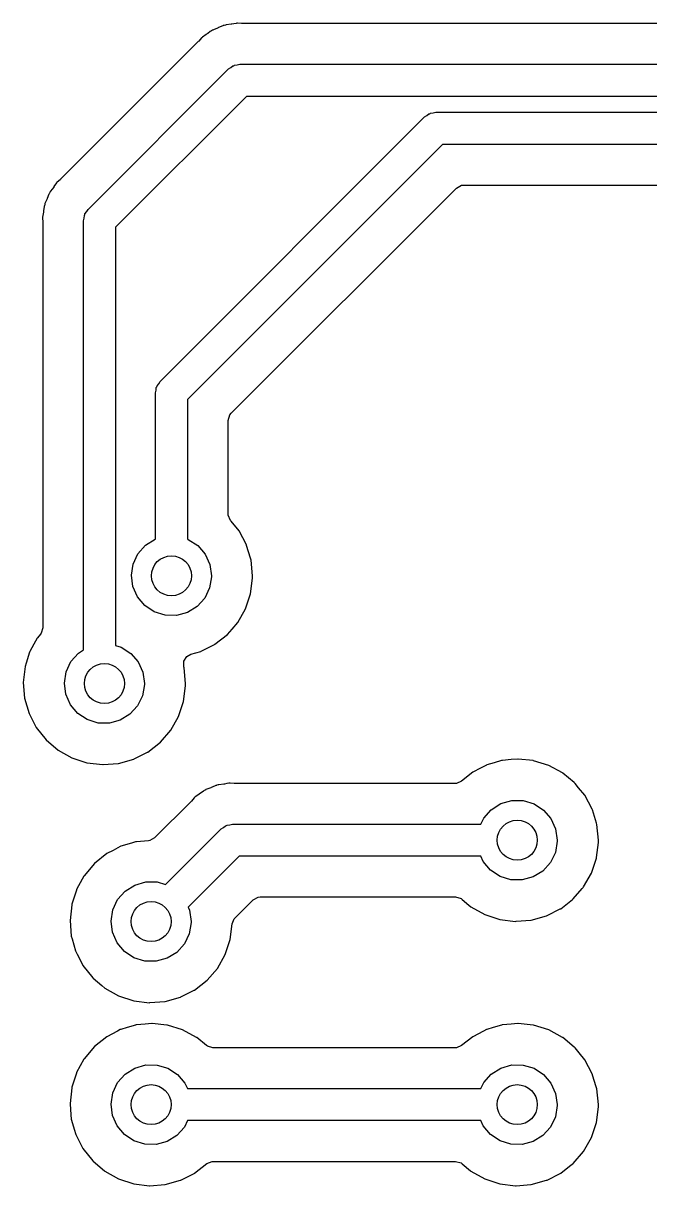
# Model space of a CAD drawing. Extents: x 41 to 172, y -238 to -26.
# Drawn here: x 111.94 to 119.77, y -53.34 to -38.82 of the extents above; entities that cross this region are included whole.
import ezdxf

# ---------------------------------------------------------------- set-up
doc = ezdxf.new("R2010")
doc.units = 0
doc.layers.add('BLACK', color=7, linetype='CONTINUOUS')

msp = doc.modelspace()

# ---------------------------------------------------------------- linework, layer by layer
at = {"layer": 'BLACK', "linetype": 'CONTINUOUS'}
for p, q in [((114.306, -38.9056), (114.291, -38.9138)), ((114.309, -38.9043), (114.306, -38.9056)), ((114.315, -38.9), (114.309, -38.9043)), ((114.367, -38.8803), (114.315, -38.9)), ((114.375, -38.8774), (114.367, -38.8803)), ((114.381, -38.8749), (114.375, -38.8774)), ((114.432, -38.8523), (114.381, -38.8749)), ((114.439, -38.8493), (114.432, -38.8523)), ((114.432, -38.8523), (114.432, -38.8523)), ((114.447, -38.848), (114.439, -38.8493)), ((114.449, -38.8472), (114.447, -38.848)), ((114.466, -38.8427), (114.449, -38.8472)), ((114.468, -38.8421), (114.466, -38.8427)), ((114.475, -38.8394), (114.468, -38.8421)), ((114.539, -38.8317), (114.475, -38.8394)), ((114.545, -38.8308), (114.539, -38.8317)), ((114.572, -38.826), (114.545, -38.8308)), ((114.601, -38.8211), (114.572, -38.826)), ((114.608, -38.8198), (114.601, -38.8211)), ((114.601, -38.8211), (114.601, -38.8211)), ((114.616, -38.8203), (114.608, -38.8198)), ((114.666, -38.8237), (114.616, -38.8203)), ((114.616, -38.8203), (114.616, -38.8203)), ((114.674, -38.824), (114.666, -38.8237)), ((161.203, -38.824), (114.674, -38.824)), ((114.127, -39.0489), (112.412, -40.764)), ((114.132, -39.0437), (114.127, -39.0489)), ((114.168, -39.0028), (114.132, -39.0437)), ((114.174, -38.9971), (114.168, -39.0028)), ((114.168, -39.0028), (114.168, -39.0028)), ((114.18, -38.9928), (114.174, -38.9971)), ((114.226, -38.961), (114.18, -38.9928)), ((114.18, -38.9928), (114.18, -38.9928)), ((114.231, -38.9571), (114.226, -38.961)), ((114.245, -38.9467), (114.231, -38.9571)), ((114.276, -38.9228), (114.245, -38.9467)), ((114.282, -38.9182), (114.276, -38.9228)), ((114.276, -38.9228), (114.276, -38.9228)), ((114.289, -38.9151), (114.282, -38.9182)), ((114.291, -38.9138), (114.289, -38.9151)), ((114.58, -39.3436), (114.613, -39.3399)), ((114.613, -39.3399), (114.645, -39.3325)), ((114.645, -39.3325), (161.228, -39.3325)), ((112.751, -41.1441), (114.504, -39.3908)), ((114.504, -39.3908), (114.533, -39.3731)), ((114.533, -39.3731), (114.559, -39.3523)), ((114.559, -39.3523), (114.57, -39.3497)), ((114.57, -39.3497), (114.58, -39.3436)), ((114.728, -39.7325), (113.093, -41.3683)), ((161.145, -39.7325), (114.728, -39.7325)), ((113.651, -43.2926), (116.953, -39.9903)), ((116.953, -39.9903), (116.981, -39.9726)), ((116.981, -39.9726), (117.007, -39.9518)), ((117.007, -39.9518), (117.018, -39.9492)), ((117.018, -39.9492), (117.028, -39.9431)), ((117.028, -39.9431), (117.061, -39.9394)), ((117.061, -39.9394), (117.094, -39.932)), ((117.094, -39.932), (153.67, -39.932)), ((117.177, -40.332), (113.992, -43.5168)), ((153.587, -40.332), (117.177, -40.332)), ((112.406, -40.7699), (112.362, -40.8079)), ((112.412, -40.764), (112.406, -40.7699)), ((112.278, -40.925), (112.269, -40.9397)), ((112.279, -40.9227), (112.278, -40.925)), ((112.282, -40.9158), (112.279, -40.9227)), ((112.321, -40.8655), (112.282, -40.9158)), ((112.325, -40.8602), (112.321, -40.8655)), ((112.358, -40.8142), (112.325, -40.8602)), ((112.362, -40.8079), (112.358, -40.8142)), ((114.537, -43.6906), (117.351, -40.8774)), ((117.351, -40.8774), (117.413, -40.8434)), ((117.413, -40.8434), (117.44, -40.8405)), ((117.44, -40.8405), (153.324, -40.8405)), ((112.209, -41.0821), (112.205, -41.0983)), ((112.21, -41.0795), (112.209, -41.0821)), ((112.211, -41.0721), (112.21, -41.0795)), ((112.238, -41.0138), (112.211, -41.0721)), ((112.24, -41.0078), (112.238, -41.0138)), ((112.261, -40.9553), (112.24, -41.0078)), ((112.264, -40.9482), (112.261, -40.9553)), ((112.261, -40.9553), (112.261, -40.9553)), ((112.268, -40.942), (112.264, -40.9482)), ((112.269, -40.9397), (112.268, -40.942)), ((112.192, -41.1779), (112.18, -41.2407)), ((112.193, -41.1714), (112.192, -41.1779)), ((112.194, -41.1605), (112.193, -41.1714)), ((112.201, -41.108), (112.194, -41.1605)), ((112.204, -41.1009), (112.201, -41.108)), ((112.205, -41.0983), (112.204, -41.1009)), ((112.7, -41.2526), (112.704, -41.2194)), ((112.704, -41.2194), (112.71, -41.2097)), ((112.71, -41.2097), (112.712, -41.1985)), ((112.712, -41.1985), (112.733, -41.1724)), ((112.733, -41.1724), (112.751, -41.1441)), ((112.18, -41.2407), (112.181, -41.2483)), ((112.181, -41.2483), (112.181, -41.2483)), ((112.181, -41.2483), (112.184, -41.3029)), ((112.184, -41.3029), (112.184, -41.3101)), ((112.184, -41.3101), (112.184, -46.3689)), ((112.692, -41.2852), (112.7, -41.2526)), ((112.692, -46.6455), (112.692, -41.2852)), ((113.093, -41.3683), (113.093, -46.5898)), ((113.592, -43.4337), (113.599, -43.4011)), ((113.599, -43.4011), (113.603, -43.3679)), ((113.603, -43.3679), (113.609, -43.3582)), ((113.609, -43.3582), (113.612, -43.347)), ((113.612, -43.347), (113.633, -43.3209)), ((113.633, -43.3209), (113.651, -43.2926)), ((113.592, -45.2624), (113.592, -43.4337)), ((113.992, -43.5168), (113.992, -45.2632)), ((114.521, -43.7115), (114.537, -43.6906)), ((114.5, -43.7797), (114.521, -43.7115)), ((114.5, -44.9481), (114.5, -43.7797)), ((114.501, -44.9623), (114.5, -44.9481)), ((114.529, -45.0278), (114.501, -44.9623)), ((114.538, -45.0392), (114.529, -45.0278)), ((114.636, -45.1592), (114.538, -45.0392)), ((113.468, -45.3392), (113.588, -45.2636)), ((113.588, -45.2636), (113.592, -45.2624)), ((113.992, -45.2632), (114.002, -45.2661)), ((114.002, -45.2661), (114.121, -45.3432)), ((114.729, -45.3338), (114.636, -45.1592)), ((113.374, -45.4455), (113.468, -45.3392)), ((114.121, -45.3432), (114.213, -45.4506)), ((114.731, -45.3397), (114.729, -45.3338)), ((114.78, -45.5015), (114.731, -45.3397)), ((113.292, -45.7139), (113.314, -45.5738)), ((113.314, -45.5738), (113.374, -45.4455)), ((114.213, -45.4506), (114.272, -45.5797)), ((114.272, -45.5797), (114.292, -45.72)), ((114.786, -45.5232), (114.78, -45.5015)), ((114.805, -45.72), (114.786, -45.5232)), ((113.31, -45.8545), (113.292, -45.7139)), ((114.292, -45.72), (114.292, -45.7322)), ((114.805, -45.7483), (114.805, -45.72)), ((113.368, -45.9842), (113.31, -45.8545)), ((114.268, -45.872), (114.207, -45.9996)), ((114.292, -45.7322), (114.268, -45.872)), ((114.78, -45.9445), (114.805, -45.7483)), ((113.459, -46.0927), (113.368, -45.9842)), ((114.207, -45.9996), (114.111, -46.1047)), ((114.718, -46.1322), (114.78, -45.9445)), ((113.577, -46.1713), (113.459, -46.0927)), ((114.111, -46.1047), (113.991, -46.1789)), ((114.62, -46.3041), (114.718, -46.1322)), ((113.712, -46.2136), (113.577, -46.1713)), ((113.854, -46.2162), (113.712, -46.2136)), ((113.991, -46.1789), (113.854, -46.2162)), ((114.548, -46.3871), (114.62, -46.3041)), ((112.155, -46.4499), (112.119, -46.4927)), ((112.164, -46.437), (112.155, -46.4499)), ((112.184, -46.3689), (112.164, -46.437)), ((114.335, -46.5756), (114.491, -46.4539)), ((114.491, -46.4539), (114.548, -46.3871)), ((112.075, -46.5718), (112.023, -46.666)), ((112.116, -46.4981), (112.075, -46.5718)), ((112.119, -46.4927), (112.116, -46.4981)), ((112.116, -46.4981), (112.116, -46.4981)), ((113.093, -46.5898), (113.164, -46.6114)), ((114.164, -46.662), (114.329, -46.5784)), ((114.329, -46.5784), (114.335, -46.5756)), ((114.329, -46.5784), (114.329, -46.5784)), ((112.021, -46.6719), (111.977, -46.8116)), ((112.023, -46.666), (112.021, -46.6719)), ((112.021, -46.6719), (112.021, -46.6719)), ((112.537, -46.7907), (112.631, -46.6845)), ((112.631, -46.6845), (112.692, -46.6455)), ((113.164, -46.6114), (113.283, -46.6885)), ((113.283, -46.6885), (113.376, -46.7959)), ((113.945, -46.7868), (113.983, -46.7268)), ((113.983, -46.7268), (114.032, -46.7)), ((114.032, -46.7), (114.158, -46.6648)), ((114.158, -46.6648), (114.164, -46.662)), ((114.164, -46.662), (114.164, -46.662)), ((111.964, -46.8546), (111.941, -47.0511)), ((111.977, -46.8116), (111.964, -46.8546)), ((112.477, -46.9191), (112.537, -46.7907)), ((113.376, -46.7959), (113.435, -46.9249)), ((113.946, -46.8578), (113.945, -46.7868)), ((113.949, -46.8684), (113.946, -46.8578)), ((113.968, -47.0652), (113.949, -46.8684)), ((112.455, -47.0591), (112.477, -46.9191)), ((113.435, -46.9249), (113.455, -47.0652)), ((111.941, -47.0511), (111.958, -47.2482)), ((112.473, -47.1997), (112.455, -47.0591)), ((113.455, -47.0775), (113.431, -47.2173)), ((113.455, -47.0652), (113.455, -47.0775)), ((113.943, -47.2898), (113.968, -47.0935)), ((113.968, -47.0935), (113.968, -47.0652)), ((111.958, -47.2482), (112.013, -47.4383)), ((112.53, -47.3295), (112.473, -47.1997)), ((113.431, -47.2173), (113.369, -47.3448)), ((113.881, -47.4774), (113.943, -47.2898)), ((112.013, -47.4383), (112.103, -47.6142)), ((112.621, -47.438), (112.53, -47.3295)), ((112.739, -47.5165), (112.621, -47.438)), ((113.274, -47.45), (113.153, -47.5241)), ((113.369, -47.3448), (113.274, -47.45)), ((112.103, -47.6142), (112.226, -47.7692)), ((112.875, -47.5588), (112.739, -47.5165)), ((113.017, -47.5614), (112.875, -47.5588)), ((113.153, -47.5241), (113.017, -47.5614)), ((113.783, -47.6494), (113.881, -47.4774)), ((113.654, -47.7991), (113.783, -47.6494)), ((112.226, -47.7692), (112.376, -47.8974)), ((112.376, -47.8974), (112.549, -47.9939)), ((113.498, -47.9209), (113.654, -47.7991)), ((112.549, -47.9939), (112.737, -48.055)), ((113.131, -48.0632), (113.321, -48.01)), ((113.321, -48.01), (113.327, -48.0073)), ((113.327, -48.0073), (113.492, -47.9237)), ((113.327, -48.0073), (113.327, -48.0073)), ((113.492, -47.9237), (113.498, -47.9209)), ((113.492, -47.9237), (113.492, -47.9237)), ((117.914, -48.0283), (117.821, -48.0557)), ((117.92, -48.0266), (117.914, -48.0283)), ((117.914, -48.0283), (117.914, -48.0283)), ((117.926, -48.026), (117.92, -48.0266)), ((118.035, -48.0162), (117.926, -48.026)), ((117.926, -48.026), (117.926, -48.026)), ((118.117, -48.0086), (118.035, -48.0162)), ((118.123, -48.0093), (118.117, -48.0086)), ((118.308, -48.0287), (118.123, -48.0093)), ((118.123, -48.0093), (118.123, -48.0093)), ((118.314, -48.0293), (118.308, -48.0287)), ((118.308, -48.0287), (118.308, -48.0287)), ((118.503, -48.0878), (118.314, -48.0293)), ((112.737, -48.055), (112.934, -48.0784)), ((112.934, -48.0784), (112.94, -48.0779)), ((112.94, -48.0779), (113.125, -48.0637)), ((112.94, -48.0779), (112.94, -48.0779)), ((113.125, -48.0637), (113.131, -48.0632)), ((113.125, -48.0637), (113.125, -48.0637)), ((117.555, -48.174), (117.416, -48.2857)), ((117.651, -48.1239), (117.555, -48.174)), ((117.725, -48.0853), (117.651, -48.1239)), ((117.73, -48.0824), (117.725, -48.0853)), ((117.725, -48.0853), (117.725, -48.0853)), ((117.821, -48.0557), (117.73, -48.0824)), ((118.677, -48.1819), (118.503, -48.0878)), ((118.681, -48.1858), (118.677, -48.1819)), ((118.823, -48.3027), (118.681, -48.1858)), ((118.681, -48.1858), (118.681, -48.1858)), ((114.348, -48.3388), (114.301, -48.3594)), ((114.355, -48.3374), (114.348, -48.3388)), ((114.358, -48.3367), (114.355, -48.3374)), ((114.374, -48.3322), (114.358, -48.3367)), ((114.377, -48.3316), (114.374, -48.3322)), ((114.384, -48.3289), (114.377, -48.3316)), ((114.447, -48.3212), (114.384, -48.3289)), ((114.454, -48.3203), (114.447, -48.3212)), ((114.483, -48.3152), (114.454, -48.3203)), ((114.509, -48.3106), (114.483, -48.3152)), ((114.517, -48.3093), (114.509, -48.3106)), ((114.509, -48.3106), (114.509, -48.3106)), ((114.524, -48.3098), (114.517, -48.3093)), ((114.574, -48.3132), (114.524, -48.3098)), ((114.524, -48.3098), (114.524, -48.3098)), ((114.583, -48.3135), (114.574, -48.3132)), ((117.337, -48.3135), (114.583, -48.3135)), ((117.351, -48.3128), (117.337, -48.3135)), ((117.416, -48.2857), (117.351, -48.3128)), ((118.829, -48.3079), (118.823, -48.3027)), ((118.833, -48.3127), (118.829, -48.3079)), ((118.877, -48.3669), (118.833, -48.3127)), ((118.833, -48.3127), (118.833, -48.3127)), ((114.082, -48.4866), (114.077, -48.4923)), ((114.088, -48.4823), (114.082, -48.4866)), ((114.135, -48.4505), (114.088, -48.4823)), ((114.088, -48.4823), (114.088, -48.4823)), ((114.14, -48.4466), (114.135, -48.4505)), ((114.191, -48.4077), (114.14, -48.4466)), ((114.198, -48.4046), (114.191, -48.4077)), ((114.2, -48.4033), (114.198, -48.4046)), ((114.215, -48.3951), (114.2, -48.4033)), ((114.217, -48.3938), (114.215, -48.3951)), ((114.223, -48.3895), (114.217, -48.3938)), ((114.283, -48.3669), (114.223, -48.3895)), ((114.289, -48.3644), (114.283, -48.3669)), ((114.301, -48.3594), (114.289, -48.3644)), ((118.954, -48.4612), (118.877, -48.3669)), ((119.047, -48.6358), (118.954, -48.4612)), ((114.036, -48.5384), (113.582, -48.992)), ((114.041, -48.5332), (114.036, -48.5384)), ((114.077, -48.4923), (114.041, -48.5332)), ((114.077, -48.4923), (114.077, -48.4923)), ((117.786, -48.6412), (117.906, -48.5656)), ((117.906, -48.5656), (118.042, -48.5266)), ((118.042, -48.5266), (118.184, -48.5275)), ((118.184, -48.5275), (118.32, -48.5681)), ((118.32, -48.5681), (118.439, -48.6452)), ((117.657, -48.822), (117.692, -48.7475)), ((117.692, -48.7475), (117.786, -48.6412)), ((118.439, -48.6452), (118.531, -48.7526)), ((118.531, -48.7526), (118.59, -48.8817)), ((119.049, -48.6417), (119.047, -48.6358)), ((119.1, -48.81), (119.049, -48.6417)), ((113.718, -49.5752), (114.413, -48.8803)), ((114.413, -48.8803), (114.441, -48.8626)), ((114.441, -48.8626), (114.467, -48.8418)), ((114.467, -48.8418), (114.478, -48.8392)), ((114.478, -48.8392), (114.488, -48.8331)), ((114.488, -48.8331), (114.521, -48.8294)), ((114.521, -48.8294), (114.554, -48.822)), ((114.554, -48.822), (117.657, -48.822)), ((118.59, -48.8817), (118.61, -49.022)), ((119.104, -48.8252), (119.1, -48.81)), ((119.123, -49.022), (119.104, -48.8252)), ((113.292, -49.0592), (113.158, -49.0984)), ((113.342, -49.0443), (113.292, -49.0592)), ((113.348, -49.0426), (113.342, -49.0443)), ((113.342, -49.0443), (113.342, -49.0443)), ((113.354, -49.042), (113.348, -49.0426)), ((113.504, -49.0283), (113.354, -49.042)), ((113.354, -49.042), (113.354, -49.042)), ((113.52, -49.026), (113.504, -49.0283)), ((113.582, -48.992), (113.52, -49.026)), ((118.61, -49.0342), (118.586, -49.174)), ((118.61, -49.022), (118.61, -49.0342)), ((119.099, -49.2389), (119.123, -49.0503)), ((119.123, -49.0255), (119.123, -49.022)), ((119.123, -49.0286), (119.123, -49.0255)), ((119.123, -49.0255), (119.123, -49.0255)), ((119.123, -49.0503), (119.123, -49.0286)), ((112.983, -49.19), (112.829, -49.314)), ((113.062, -49.1487), (112.983, -49.19)), ((113.153, -49.1013), (113.062, -49.1487)), ((113.158, -49.0984), (113.153, -49.1013)), ((113.153, -49.1013), (113.153, -49.1013)), ((118.586, -49.174), (118.525, -49.3016)), ((112.829, -49.314), (112.702, -49.4655)), ((114.637, -49.222), (114, -49.8587)), ((117.657, -49.222), (114.637, -49.222)), ((117.686, -49.2862), (117.657, -49.222)), ((117.777, -49.3947), (117.686, -49.2862)), ((118.525, -49.3016), (118.429, -49.4067)), ((119.036, -49.4342), (119.098, -49.2465)), ((119.098, -49.2465), (119.099, -49.2389)), ((112.699, -49.4709), (112.633, -49.5912)), ((112.702, -49.4655), (112.699, -49.4709)), ((112.699, -49.4709), (112.699, -49.4709)), ((117.895, -49.4733), (117.777, -49.3947)), ((118.03, -49.5156), (117.895, -49.4733)), ((118.309, -49.4809), (118.172, -49.5182)), ((118.429, -49.4067), (118.309, -49.4809)), ((118.938, -49.6061), (119.036, -49.4342)), ((112.605, -49.6447), (112.549, -49.8214)), ((112.607, -49.6388), (112.605, -49.6447)), ((112.605, -49.6447), (112.605, -49.6447)), ((112.633, -49.5912), (112.607, -49.6388)), ((113.214, -49.6572), (113.334, -49.5816)), ((113.334, -49.5816), (113.47, -49.5426)), ((113.47, -49.5426), (113.612, -49.5435)), ((113.612, -49.5435), (113.718, -49.5752)), ((118.172, -49.5182), (118.03, -49.5156)), ((118.809, -49.7559), (118.923, -49.6241)), ((118.923, -49.6241), (118.934, -49.6108)), ((118.934, -49.6108), (118.938, -49.6061)), ((118.934, -49.6108), (118.934, -49.6108)), ((113.06, -49.8918), (113.12, -49.7635)), ((113.12, -49.7635), (113.214, -49.6572)), ((114.587, -49.9909), (114.811, -49.7674)), ((114.811, -49.7674), (114.873, -49.7334)), ((114.873, -49.7334), (114.9, -49.7305)), ((114.9, -49.7305), (117.34, -49.7305)), ((117.34, -49.7305), (117.408, -49.7505)), ((117.408, -49.7505), (117.422, -49.7605)), ((117.422, -49.7605), (117.507, -49.8334)), ((118.653, -49.8776), (118.801, -49.7623)), ((118.801, -49.7623), (118.804, -49.7597)), ((118.804, -49.7597), (118.809, -49.7559)), ((112.547, -49.8273), (112.525, -50.0239)), ((112.549, -49.8214), (112.547, -49.8273)), ((113.038, -50.0319), (113.06, -49.8918)), ((114, -49.8587), (114.018, -49.8977)), ((114.018, -49.8977), (114.038, -50.038)), ((117.507, -49.8334), (117.532, -49.8541)), ((117.532, -49.8541), (117.704, -49.9506)), ((118.482, -49.964), (118.647, -49.8804)), ((118.647, -49.8804), (118.653, -49.8776)), ((118.647, -49.8804), (118.647, -49.8804)), ((112.525, -50.0239), (112.541, -50.2209)), ((113.056, -50.1725), (113.038, -50.0319)), ((114.038, -50.0502), (114.014, -50.19)), ((114.038, -50.038), (114.038, -50.0502)), ((114.526, -50.2625), (114.551, -50.0663)), ((114.551, -50.0663), (114.552, -50.0665)), ((114.552, -50.0665), (114.575, -50.0047)), ((114.575, -50.0047), (114.587, -49.9909)), ((117.704, -49.9506), (117.892, -50.0117)), ((117.892, -50.0117), (118.089, -50.0352)), ((118.089, -50.0352), (118.095, -50.0347)), ((118.095, -50.0347), (118.28, -50.0205)), ((118.095, -50.0347), (118.095, -50.0347)), ((118.28, -50.0205), (118.286, -50.02)), ((118.28, -50.0205), (118.28, -50.0205)), ((118.286, -50.02), (118.476, -49.9668)), ((118.476, -49.9668), (118.482, -49.964)), ((118.482, -49.964), (118.482, -49.964)), ((112.541, -50.2209), (112.55, -50.2524)), ((113.114, -50.3022), (113.056, -50.1725)), ((114.014, -50.19), (113.953, -50.3176)), ((112.55, -50.2524), (112.593, -50.4017)), ((113.205, -50.4107), (113.114, -50.3022)), ((113.953, -50.3176), (113.857, -50.4227)), ((114.464, -50.4502), (114.526, -50.2625)), ((112.593, -50.4017), (112.596, -50.411)), ((112.596, -50.411), (112.614, -50.4471)), ((112.614, -50.4471), (112.68, -50.5744)), ((113.323, -50.4893), (113.205, -50.4107)), ((113.458, -50.5316), (113.323, -50.4893)), ((113.737, -50.4969), (113.6, -50.5342)), ((113.857, -50.4227), (113.737, -50.4969)), ((114.366, -50.6221), (114.464, -50.4502)), ((112.68, -50.5744), (112.686, -50.587)), ((112.686, -50.587), (112.809, -50.742)), ((113.6, -50.5342), (113.458, -50.5316)), ((114.237, -50.7719), (114.366, -50.6221)), ((112.809, -50.742), (112.814, -50.7459)), ((112.814, -50.7459), (112.814, -50.7459)), ((112.814, -50.7459), (112.922, -50.838)), ((114.081, -50.8936), (114.237, -50.7719)), ((112.922, -50.838), (112.96, -50.8701)), ((112.96, -50.8701), (113.132, -50.9666)), ((113.91, -50.98), (114.075, -50.8964)), ((114.075, -50.8964), (114.081, -50.8936)), ((114.075, -50.8964), (114.075, -50.8964)), ((113.132, -50.9666), (113.32, -51.0277)), ((113.32, -51.0277), (113.517, -51.0512)), ((113.517, -51.0512), (113.523, -51.0507)), ((113.523, -51.0507), (113.708, -51.0365)), ((113.523, -51.0507), (113.523, -51.0507)), ((113.708, -51.0365), (113.714, -51.036)), ((113.708, -51.0365), (113.708, -51.0365)), ((113.714, -51.036), (113.904, -50.9828)), ((113.904, -50.9828), (113.91, -50.98)), ((113.91, -50.98), (113.91, -50.98)), ((113.153, -51.3873), (113.116, -51.4064)), ((113.158, -51.3844), (113.153, -51.3873)), ((113.153, -51.3873), (113.153, -51.3873)), ((113.237, -51.3612), (113.158, -51.3844)), ((113.342, -51.3303), (113.237, -51.3612)), ((113.348, -51.3286), (113.342, -51.3303)), ((113.342, -51.3303), (113.342, -51.3303)), ((113.354, -51.328), (113.348, -51.3286)), ((113.463, -51.3182), (113.354, -51.328)), ((113.354, -51.328), (113.354, -51.328)), ((113.545, -51.3106), (113.463, -51.3182)), ((113.551, -51.3113), (113.545, -51.3106)), ((113.736, -51.3307), (113.551, -51.3113)), ((113.551, -51.3113), (113.551, -51.3113)), ((113.742, -51.3313), (113.736, -51.3307)), ((113.736, -51.3307), (113.736, -51.3307)), ((113.931, -51.3898), (113.742, -51.3313)), ((114.105, -51.4839), (113.931, -51.3898)), ((117.725, -51.3873), (117.688, -51.4064)), ((117.73, -51.3844), (117.725, -51.3873)), ((117.725, -51.3873), (117.725, -51.3873)), ((117.809, -51.3612), (117.73, -51.3844)), ((117.914, -51.3303), (117.809, -51.3612)), ((117.92, -51.3286), (117.914, -51.3303)), ((117.914, -51.3303), (117.914, -51.3303)), ((117.926, -51.328), (117.92, -51.3286)), ((118.035, -51.3182), (117.926, -51.328)), ((117.926, -51.328), (117.926, -51.328)), ((118.117, -51.3106), (118.035, -51.3182)), ((118.123, -51.3113), (118.117, -51.3106)), ((118.308, -51.3307), (118.123, -51.3113)), ((118.123, -51.3113), (118.123, -51.3113)), ((118.314, -51.3313), (118.308, -51.3307)), ((118.308, -51.3307), (118.308, -51.3307)), ((118.503, -51.3898), (118.314, -51.3313)), ((118.677, -51.4839), (118.503, -51.3898)), ((112.983, -51.476), (112.829, -51.6)), ((113.116, -51.4064), (112.983, -51.476)), ((114.109, -51.4878), (114.105, -51.4839)), ((114.229, -51.5866), (114.109, -51.4878)), ((114.109, -51.4878), (114.109, -51.4878)), ((117.555, -51.476), (117.416, -51.5877)), ((117.688, -51.4064), (117.555, -51.476)), ((118.681, -51.4878), (118.677, -51.4839)), ((118.823, -51.6047), (118.681, -51.4878)), ((118.681, -51.4878), (118.681, -51.4878)), ((112.829, -51.6), (112.702, -51.7515)), ((114.241, -51.5955), (114.229, -51.5866)), ((114.309, -51.6155), (114.241, -51.5955)), ((117.337, -51.6155), (114.309, -51.6155)), ((117.351, -51.6148), (117.337, -51.6155)), ((117.416, -51.5877), (117.351, -51.6148)), ((118.829, -51.6099), (118.823, -51.6047)), ((118.833, -51.6147), (118.829, -51.6099)), ((118.884, -51.6769), (118.833, -51.6147)), ((118.833, -51.6147), (118.833, -51.6147)), ((118.954, -51.7632), (118.884, -51.6769)), ((112.699, -51.7569), (112.653, -51.8411)), ((112.702, -51.7515), (112.699, -51.7569)), ((112.699, -51.7569), (112.699, -51.7569)), ((119.047, -51.9378), (118.954, -51.7632)), ((112.605, -51.9307), (112.549, -52.1074)), ((112.607, -51.9248), (112.605, -51.9307)), ((112.605, -51.9307), (112.605, -51.9307)), ((112.653, -51.8411), (112.607, -51.9248)), ((113.12, -52.0495), (113.214, -51.9432)), ((113.214, -51.9432), (113.334, -51.8676)), ((113.334, -51.8676), (113.47, -51.8286)), ((113.47, -51.8286), (113.612, -51.8295)), ((113.612, -51.8295), (113.748, -51.8701)), ((113.748, -51.8701), (113.867, -51.9472)), ((113.867, -51.9472), (113.959, -52.0546)), ((117.692, -52.0495), (117.786, -51.9432)), ((117.786, -51.9432), (117.906, -51.8676)), ((117.906, -51.8676), (118.042, -51.8286)), ((118.042, -51.8286), (118.184, -51.8295)), ((118.184, -51.8295), (118.32, -51.8701)), ((118.32, -51.8701), (118.439, -51.9472)), ((118.439, -51.9472), (118.531, -52.0546)), ((119.068, -52.0092), (119.047, -51.9378)), ((112.547, -52.1133), (112.525, -52.3099)), ((112.549, -52.1074), (112.547, -52.1133)), ((113.06, -52.1778), (113.12, -52.0495)), ((113.959, -52.0546), (113.991, -52.124)), ((117.657, -52.124), (117.692, -52.0495)), ((118.531, -52.0546), (118.59, -52.1837)), ((119.1, -52.114), (119.068, -52.0092)), ((119.104, -52.1272), (119.1, -52.114)), ((113.038, -52.3179), (113.06, -52.1778)), ((113.991, -52.124), (117.657, -52.124)), ((118.59, -52.1837), (118.61, -52.324)), ((119.123, -52.324), (119.104, -52.1272)), ((112.525, -52.3099), (112.525, -52.316)), ((112.525, -52.316), (112.537, -52.4517)), ((113.056, -52.4585), (113.038, -52.3179)), ((118.61, -52.3362), (118.586, -52.476)), ((118.61, -52.324), (118.61, -52.3362)), ((119.098, -52.5485), (119.123, -52.3523)), ((119.123, -52.3523), (119.123, -52.324)), ((112.537, -52.4517), (112.541, -52.5069)), ((112.541, -52.5069), (112.556, -52.56)), ((113.114, -52.5882), (113.056, -52.4585)), ((113.991, -52.524), (113.953, -52.6036)), ((117.657, -52.524), (113.991, -52.524)), ((117.686, -52.5882), (117.657, -52.524)), ((118.586, -52.476), (118.525, -52.6036)), ((119.036, -52.7362), (119.098, -52.5485)), ((112.556, -52.56), (112.576, -52.6293)), ((112.576, -52.6293), (112.596, -52.697)), ((112.596, -52.697), (112.686, -52.873)), ((113.205, -52.6967), (113.114, -52.5882)), ((113.323, -52.7753), (113.205, -52.6967)), ((113.953, -52.6036), (113.857, -52.7087)), ((117.777, -52.6967), (117.686, -52.5882)), ((117.895, -52.7753), (117.777, -52.6967)), ((118.525, -52.6036), (118.429, -52.7087)), ((113.458, -52.8176), (113.323, -52.7753)), ((113.6, -52.8202), (113.458, -52.8176)), ((113.737, -52.7829), (113.6, -52.8202)), ((113.857, -52.7087), (113.737, -52.7829)), ((118.03, -52.8176), (117.895, -52.7753)), ((118.172, -52.8202), (118.03, -52.8176)), ((118.309, -52.7829), (118.172, -52.8202)), ((118.429, -52.7087), (118.309, -52.7829)), ((118.938, -52.9081), (119.036, -52.7362)), ((112.686, -52.873), (112.809, -53.028)), ((118.809, -53.0579), (118.938, -52.9081)), ((112.809, -53.028), (112.814, -53.0319)), ((112.814, -53.0319), (112.814, -53.0319)), ((112.814, -53.0319), (112.954, -53.1512)), ((114.081, -53.1796), (114.235, -53.0592)), ((114.235, -53.0592), (114.301, -53.033)), ((114.301, -53.033), (114.313, -53.0325)), ((114.313, -53.0325), (117.34, -53.0325)), ((117.34, -53.0325), (117.408, -53.0525)), ((117.408, -53.0525), (117.422, -53.0625)), ((117.422, -53.0625), (117.526, -53.1512)), ((118.653, -53.1796), (118.784, -53.0772)), ((118.784, -53.0772), (118.804, -53.0617)), ((118.804, -53.0617), (118.809, -53.0579)), ((112.954, -53.1512), (112.96, -53.1561)), ((112.96, -53.1561), (113.132, -53.2526)), ((113.132, -53.2526), (113.32, -53.3137)), ((113.714, -53.322), (113.904, -53.2688)), ((113.904, -53.2688), (113.91, -53.266)), ((113.91, -53.266), (114.075, -53.1824)), ((113.91, -53.266), (113.91, -53.266)), ((114.075, -53.1824), (114.081, -53.1796)), ((114.075, -53.1824), (114.075, -53.1824)), ((117.526, -53.1512), (117.532, -53.1561)), ((117.532, -53.1561), (117.704, -53.2526)), ((117.704, -53.2526), (117.892, -53.3137)), ((118.286, -53.322), (118.476, -53.2688)), ((118.476, -53.2688), (118.482, -53.266)), ((118.482, -53.266), (118.647, -53.1824)), ((118.482, -53.266), (118.482, -53.266)), ((118.647, -53.1824), (118.653, -53.1796)), ((118.647, -53.1824), (118.647, -53.1824)), ((113.32, -53.3137), (113.517, -53.3372)), ((113.517, -53.3372), (113.523, -53.3367)), ((113.523, -53.3367), (113.708, -53.3225)), ((113.523, -53.3367), (113.523, -53.3367)), ((113.708, -53.3225), (113.714, -53.322)), ((113.708, -53.3225), (113.708, -53.3225)), ((117.892, -53.3137), (118.089, -53.3372)), ((118.089, -53.3372), (118.095, -53.3367)), ((118.095, -53.3367), (118.28, -53.3225)), ((118.095, -53.3367), (118.095, -53.3367)), ((118.28, -53.3225), (118.286, -53.322)), ((118.28, -53.3225), (118.28, -53.3225))]:
    msp.add_line(p, q, dxfattribs=at)
at = {"layer": 'BLACK'}
for centre in [(113.792, -45.72), (112.955, -47.0652), (118.11, -49.022), (113.538, -50.038), (113.538, -52.324), (118.11, -52.324)]:
    msp.add_circle(centre, 0.25, dxfattribs=at)

doc.saveas('drawing.dxf')
